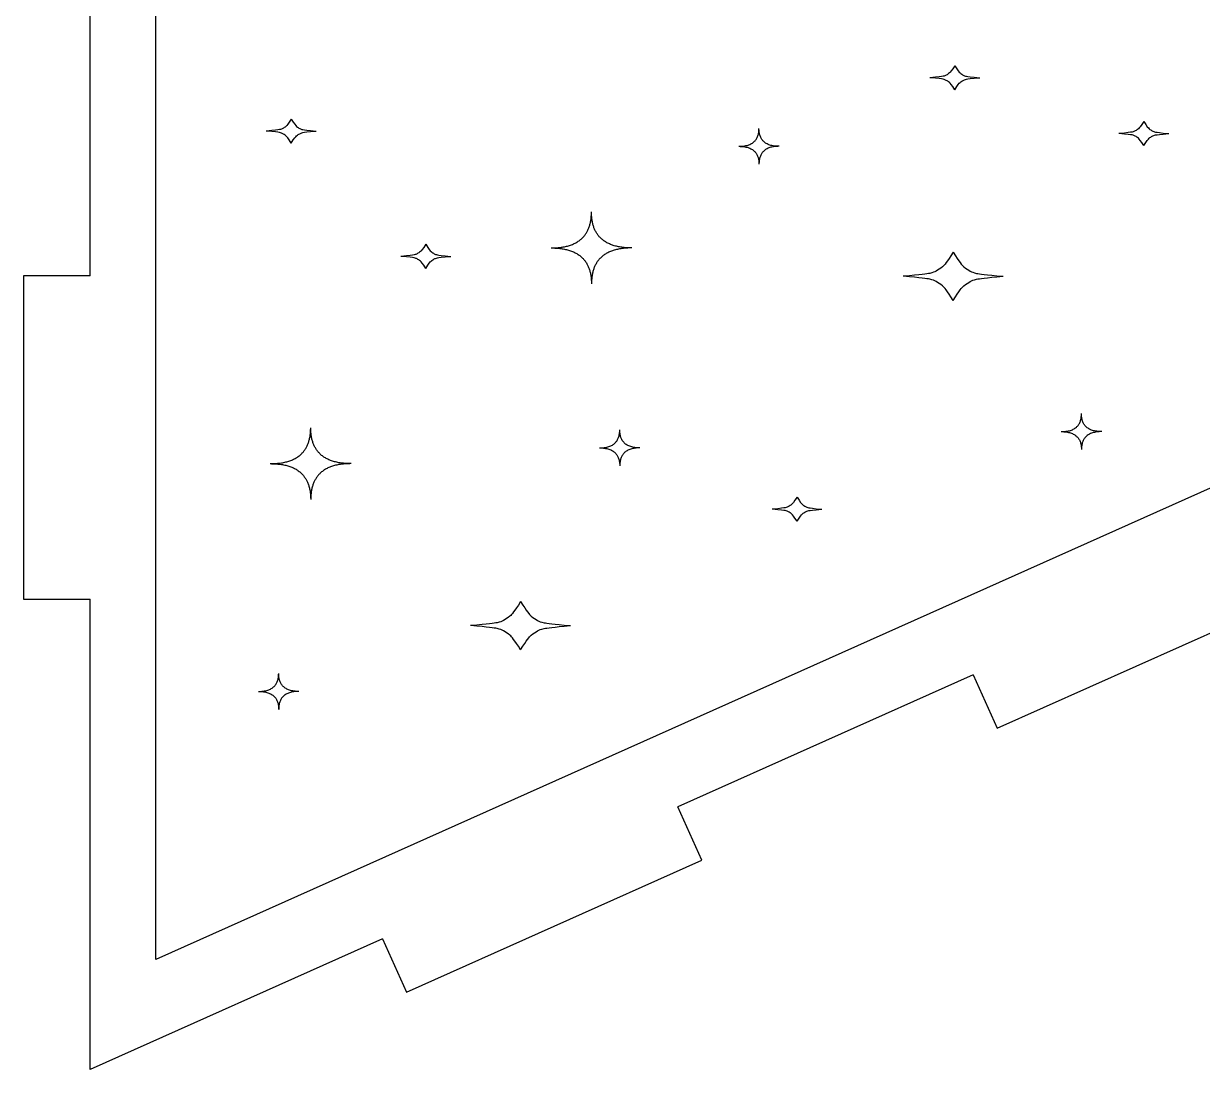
# Model space of a CAD drawing. Header units: millimetres. Extents: x -37.1 to 17.5, y -29.9 to 15.1.
# Drawn here: x -36.34 to -29.05, y -29.75 to -23.29 of the extents above; entities that cross this region are included whole.
import ezdxf

# ---------------------------------------------------------------- set-up
doc = ezdxf.new("R2010")
doc.units = ezdxf.units.MM
doc.header["$MEASUREMENT"] = 0
doc.layers.add('Layer 01', color=12, linetype='Continuous', true_color=0xc80000)

msp = doc.modelspace()

# ---------------------------------------------------------------- linework, layer by layer
at = {"layer": 'Layer 01', "linetype": 'Continuous', "lineweight": 25}
for p, q in [((-35.5198, -29.0744), (-35.5198, -14.6171)), ((-20.8673, -22.5216), (-35.5198, -29.0744)), ((-35.9248, -24.8458), (-35.9248, -22.8458)), ((-36.3373, -24.8458), (-36.3373, -26.8458)), ((-35.9248, -24.8458), (-36.3373, -24.8458)), ((-36.3373, -26.8458), (-35.9248, -26.8458)), ((-35.9248, -29.754), (-35.9248, -26.8458)), ((-30.3179, -27.6436), (-28.4922, -26.8271)), ((-30.4659, -27.3127), (-32.2917, -28.1292)), ((-30.4659, -27.3127), (-30.3179, -27.6436)), ((-32.1437, -28.4601), (-32.2917, -28.1292)), ((-33.9694, -29.2766), (-32.1437, -28.4601)), ((-34.1174, -28.9457), (-35.9248, -29.754)), ((-34.1174, -28.9457), (-33.9694, -29.2766))]:
    msp.add_line(p, q, dxfattribs=at)
at = {"layer": 'Layer 01'}
for points, degree in [([(-30.5796, -23.5461), (-30.5996, -23.5776), (-30.6124, -23.5928), (-30.6335, -23.6053), (-30.6465, -23.6114), (-30.6776, -23.6159), (-30.734, -23.6205)], 3), ([(-30.5796, -23.5461), (-30.5596, -23.5776), (-30.5467, -23.5928), (-30.5256, -23.6053), (-30.5126, -23.6114), (-30.4815, -23.6159), (-30.4251, -23.6205)], 3), ([(-30.5796, -23.695), (-30.5996, -23.6635), (-30.6124, -23.6482), (-30.6335, -23.6358), (-30.6465, -23.6297), (-30.6776, -23.6252), (-30.734, -23.6205)], 3), ([(-30.5796, -23.695), (-30.5596, -23.6635), (-30.5467, -23.6482), (-30.5256, -23.6358), (-30.5126, -23.6297), (-30.4815, -23.6252), (-30.4251, -23.6205)], 3), ([(-34.6826, -23.8761), (-34.7026, -23.9076), (-34.7154, -23.9228), (-34.7365, -23.9352), (-34.7495, -23.9414), (-34.7807, -23.9458), (-34.837, -23.9505)], 3), ([(-34.6826, -23.8761), (-34.6626, -23.9076), (-34.6498, -23.9228), (-34.6287, -23.9352), (-34.6157, -23.9414), (-34.5845, -23.9458), (-34.5282, -23.9505)], 3), ([(-29.4108, -23.891), (-29.4308, -23.9225), (-29.4436, -23.9378), (-29.4647, -23.9502), (-29.4777, -23.9564), (-29.5088, -23.9608), (-29.5652, -23.9655)], 3), ([(-29.4108, -23.891), (-29.3907, -23.9225), (-29.3779, -23.9378), (-29.3568, -23.9502), (-29.3438, -23.9564), (-29.3127, -23.9608), (-29.2563, -23.9655)], 3), ([(-34.6826, -24.0249), (-34.7026, -23.9935), (-34.7154, -23.9782), (-34.7365, -23.9658), (-34.7495, -23.9596), (-34.7807, -23.9552), (-34.837, -23.9505)], 3), ([(-34.6826, -24.0249), (-34.6626, -23.9935), (-34.6498, -23.9782), (-34.6287, -23.9658), (-34.6157, -23.9596), (-34.5845, -23.9552), (-34.5282, -23.9505)], 3), ([(-31.9153, -24.0447), (-31.7903, -24.0447), (-31.7903, -23.9335)], 2), ([(-31.6653, -24.0447), (-31.7903, -24.0447), (-31.7903, -23.9335)], 2), ([(-29.4108, -24.0399), (-29.4308, -24.0084), (-29.4436, -23.9932), (-29.4647, -23.9808), (-29.4777, -23.9746), (-29.5088, -23.9702), (-29.5652, -23.9655)], 3), ([(-29.4108, -24.0399), (-29.3907, -24.0084), (-29.3779, -23.9932), (-29.3568, -23.9808), (-29.3438, -23.9746), (-29.3127, -23.9702), (-29.2563, -23.9655)], 3), ([(-31.9153, -24.0447), (-31.7903, -24.0447), (-31.7903, -24.1559)], 2), ([(-31.6653, -24.0447), (-31.7903, -24.0447), (-31.7903, -24.1559)], 2), ([(-33.076, -24.6731), (-32.826, -24.6731), (-32.826, -24.4507)], 2), ([(-32.576, -24.6731), (-32.826, -24.6731), (-32.826, -24.4507)], 2), ([(-33.8505, -24.6508), (-33.8705, -24.6823), (-33.8834, -24.6975), (-33.9044, -24.7099), (-33.9175, -24.7161), (-33.9486, -24.7205), (-34.0049, -24.7252)], 3), ([(-33.8505, -24.6508), (-33.8305, -24.6823), (-33.8177, -24.6975), (-33.7966, -24.7099), (-33.7836, -24.7161), (-33.7525, -24.7205), (-33.6961, -24.7252)], 3), ([(-33.076, -24.6731), (-32.826, -24.6731), (-32.826, -24.8955)], 2), ([(-32.576, -24.6731), (-32.826, -24.6731), (-32.826, -24.8955)], 2), ([(-30.5897, -24.6996), (-30.6297, -24.7625), (-30.6554, -24.793), (-30.6976, -24.8179), (-30.7236, -24.8302), (-30.7858, -24.8391), (-30.8986, -24.8484)], 3), ([(-30.5897, -24.6996), (-30.5497, -24.7625), (-30.524, -24.793), (-30.4819, -24.8179), (-30.4558, -24.8302), (-30.3936, -24.8391), (-30.2808, -24.8484)], 3), ([(-33.8505, -24.7996), (-33.8705, -24.7682), (-33.8834, -24.7529), (-33.9044, -24.7405), (-33.9175, -24.7343), (-33.9486, -24.7299), (-34.0049, -24.7252)], 3), ([(-33.8505, -24.7996), (-33.8305, -24.7682), (-33.8177, -24.7529), (-33.7966, -24.7405), (-33.7836, -24.7343), (-33.7525, -24.7299), (-33.6961, -24.7252)], 3), ([(-30.5897, -24.9973), (-30.6297, -24.9344), (-30.6554, -24.9039), (-30.6976, -24.879), (-30.7236, -24.8667), (-30.7858, -24.8578), (-30.8986, -24.8484)], 3), ([(-30.5897, -24.9973), (-30.5497, -24.9344), (-30.524, -24.9039), (-30.4819, -24.879), (-30.4558, -24.8667), (-30.3936, -24.8578), (-30.2808, -24.8484)], 3), ([(-29.9212, -25.8093), (-29.7962, -25.8093), (-29.7962, -25.6981)], 2), ([(-29.6712, -25.8093), (-29.7962, -25.8093), (-29.7962, -25.6981)], 2), ([(-34.8119, -26.0073), (-34.5619, -26.0073), (-34.5619, -25.7849)], 2), ([(-34.3119, -26.0073), (-34.5619, -26.0073), (-34.5619, -25.7849)], 2), ([(-32.7761, -25.9097), (-32.6511, -25.9097), (-32.6511, -25.7985)], 2), ([(-32.5261, -25.9097), (-32.6511, -25.9097), (-32.6511, -25.7985)], 2), ([(-29.9212, -25.8093), (-29.7962, -25.8093), (-29.7962, -25.9205)], 2), ([(-29.6712, -25.8093), (-29.7962, -25.8093), (-29.7962, -25.9205)], 2), ([(-32.7761, -25.9097), (-32.6511, -25.9097), (-32.6511, -26.0209)], 2), ([(-32.5261, -25.9097), (-32.6511, -25.9097), (-32.6511, -26.0209)], 2), ([(-34.8119, -26.0073), (-34.5619, -26.0073), (-34.5619, -26.2297)], 2), ([(-34.3119, -26.0073), (-34.5619, -26.0073), (-34.5619, -26.2297)], 2), ([(-31.5551, -26.2145), (-31.5751, -26.246), (-31.5879, -26.2612), (-31.609, -26.2737), (-31.622, -26.2798), (-31.6532, -26.2843), (-31.7095, -26.2889)], 3), ([(-31.5551, -26.2145), (-31.5351, -26.246), (-31.5223, -26.2612), (-31.5012, -26.2737), (-31.4882, -26.2798), (-31.4571, -26.2843), (-31.4007, -26.2889)], 3), ([(-31.5551, -26.3634), (-31.5751, -26.3319), (-31.5879, -26.3167), (-31.609, -26.3042), (-31.622, -26.2981), (-31.6532, -26.2936), (-31.7095, -26.2889)], 3), ([(-31.5551, -26.3634), (-31.5351, -26.3319), (-31.5223, -26.3167), (-31.5012, -26.3042), (-31.4882, -26.2981), (-31.4571, -26.2936), (-31.4007, -26.2889)], 3), ([(-33.2641, -26.8604), (-33.3042, -26.9233), (-33.3298, -26.9538), (-33.372, -26.9787), (-33.398, -26.991), (-33.4602, -26.9999), (-33.573, -27.0092)], 3), ([(-33.2641, -26.8604), (-33.2241, -26.9233), (-33.1985, -26.9538), (-33.1563, -26.9787), (-33.1303, -26.991), (-33.068, -26.9999), (-32.9553, -27.0092)], 3), ([(-33.2641, -27.1581), (-33.3042, -27.0952), (-33.3298, -27.0647), (-33.372, -27.0398), (-33.398, -27.0275), (-33.4602, -27.0186), (-33.573, -27.0092)], 3), ([(-33.2641, -27.1581), (-33.2241, -27.0952), (-33.1985, -27.0647), (-33.1563, -27.0398), (-33.1303, -27.0275), (-33.068, -27.0186), (-32.9553, -27.0092)], 3), ([(-34.885, -27.4161), (-34.76, -27.4161), (-34.76, -27.3049)], 2), ([(-34.635, -27.4161), (-34.76, -27.4161), (-34.76, -27.3049)], 2), ([(-34.885, -27.4161), (-34.76, -27.4161), (-34.76, -27.5273)], 2), ([(-34.635, -27.4161), (-34.76, -27.4161), (-34.76, -27.5273)], 2)]:
    msp.add_open_spline(points, degree=degree, dxfattribs=at)

doc.saveas('drawing.dxf')
